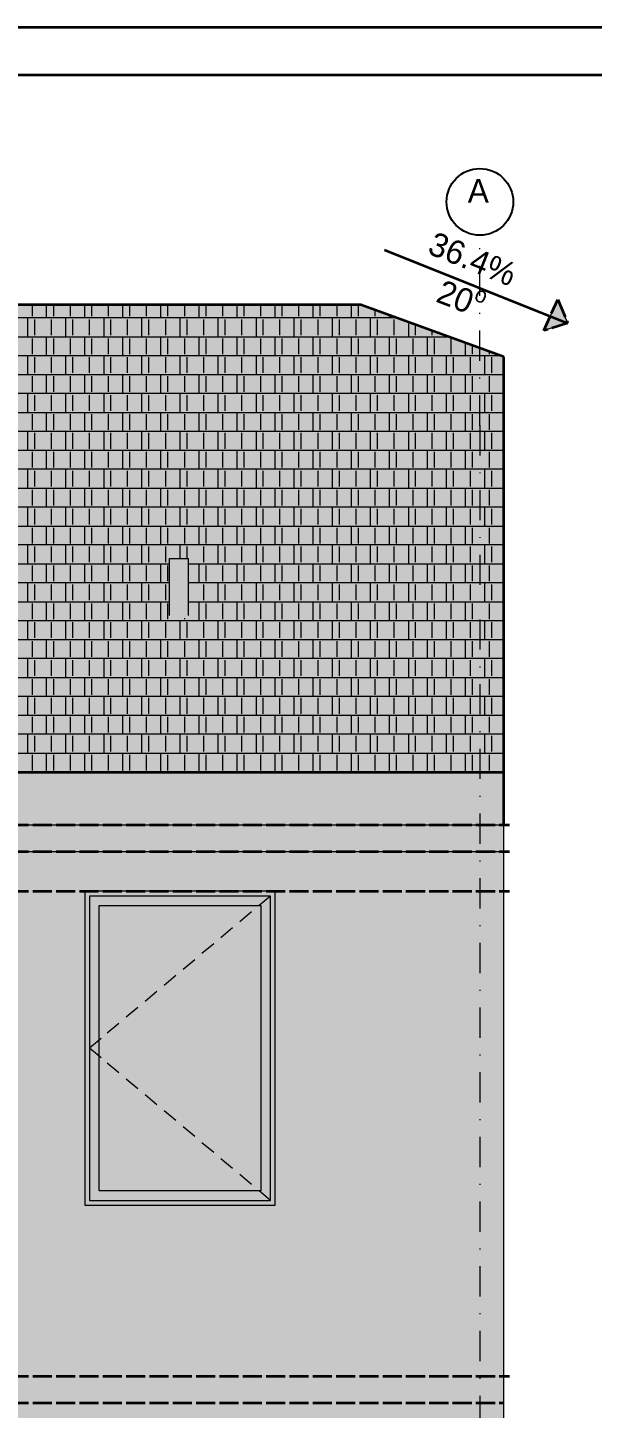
# Model space of a CAD drawing. Header units: millimetres. Extents: x -440 to 2671, y 0 to 297.
# Drawn here: x 2504.1 to 2563.4, y 151.8 to 297 of the extents above; entities that cross this region are included whole.
import ezdxf

# ---------------------------------------------------------------- set-up
doc = ezdxf.new("R2010")
doc.units = ezdxf.units.MM
doc.header["$MEASUREMENT"] = 0
doc.linetypes.add('- Осеви линии', pattern=[6.702778, 3.175, -1.763889, 0, -1.763889])
doc.linetypes.add('- Скирити линии', pattern=[2.45, 2, -0.45])
for name, color, linetype, lineweight, true_color in [('1', 7, 'Continuous', 13, 0x2b2b2b), ('162', 7, 'Continuous', 15, 0xaaaaaa), ('3', 7, 'Continuous', 18, 0x7c7c7c), ('4', 7, 'Continuous', 20, 0x3e3e3e), ('46', 7, 'Continuous', 35, 0x4e4e4e), ('65', 7, 'Continuous', 20, 0x4e4e4e), ('85', 7, 'Continuous', 20, 0x404040), ('88', 7, 'Continuous', 20, 0x5e5e5e), ('89', 7, 'Continuous', 20, 0x111111)]:
    doc.layers.add(name, color=color, linetype=linetype, lineweight=lineweight, true_color=true_color)
for name, color, linetype, lineweight in [('164', 255, 'Continuous', 15), ('41', 7, 'Continuous', 35), ('7', 7, 'Continuous', 25)]:
    doc.layers.add(name, color=color, linetype=linetype, lineweight=lineweight)
doc.layers.add('RGB colored ARCHICAD elements', color=7, linetype='Continuous')
doc.styles.add('GENERATED_STYLE_4', font='GOTHIC.TTF')
doc.styles.add('GENERATED_STYLE_6', font='GOTHIC.TTF')

# ---------------------------------------------------------------- blocks, each defined once
blk = doc.blocks.new('*X31')
at = {"layer": '1', "color": 250, "linetype": 'Continuous', "lineweight": 13, "true_color": 0x2a2a2a}
for p, q in [((253.5, 266.65), (253.5, 267.84)), ((255, 266.48), (255, 267.84)), ((255.74, 266.65), (255.74, 267.84)), ((257.5, 266.65), (257.5, 267.84)), ((259, 266.48), (259, 267.84)), ((259.74, 266.65), (259.74, 267.84)), ((261.5, 266.65), (261.5, 267.84)), ((263, 266.48), (263, 267.84)), ((263.74, 266.65), (263.74, 267.84)), ((265.5, 266.65), (265.5, 267.84)), ((267, 266.48), (267, 267.84)), ((267.74, 266.65), (267.74, 267.84)), ((269.5, 266.65), (269.5, 267.84)), ((271, 266.48), (271, 267.84)), ((271.74, 266.65), (271.74, 267.84)), ((273.5, 266.65), (273.5, 267.84)), ((275, 266.48), (275, 267.84)), ((275.74, 266.65), (275.74, 267.84)), ((277.5, 266.65), (277.5, 267.84)), ((279, 266.48), (279, 267.84)), ((279.74, 266.65), (279.74, 267.84)), ((281.5, 266.65), (281.5, 267.84)), ((283, 266.48), (283, 267.84)), ((283.74, 266.65), (283.74, 267.84)), ((285.5, 266.65), (285.5, 267.84)), ((287, 266.48), (287, 267.84)), ((287.74, 266.65), (287.74, 267.84)), ((289.5, 266.65), (289.5, 267.3)), ((253, 266.48), (245, 266.48)), ((261, 266.48), (253, 266.48)), ((253, 266.48), (253, 264.49)), ((253.74, 264.66), (253.74, 266.31)), ((255.5, 264.66), (255.5, 266.31)), ((257, 264.49), (257, 266.48)), ((257.74, 264.66), (257.74, 266.31)), ((259.5, 264.66), (259.5, 266.31)), ((269, 266.48), (261, 266.48)), ((261, 266.48), (261, 264.49)), ((261.74, 264.66), (261.74, 266.31)), ((263.5, 264.66), (263.5, 266.31)), ((265, 264.49), (265, 266.48)), ((265.74, 264.66), (265.74, 266.31)), ((267.5, 264.66), (267.5, 266.31)), ((277, 266.48), (269, 266.48)), ((269, 266.48), (269, 264.49)), ((269.74, 264.66), (269.74, 266.31)), ((271.5, 264.66), (271.5, 266.31)), ((273, 264.49), (273, 266.48)), ((273.74, 264.66), (273.74, 266.31)), ((275.5, 264.66), (275.5, 266.31)), ((285, 266.48), (277, 266.48)), ((277, 266.48), (277, 264.49)), ((277.74, 264.66), (277.74, 266.31)), ((279.5, 264.66), (279.5, 266.31)), ((281, 264.49), (281, 266.48)), ((281.74, 264.66), (281.74, 266.31)), ((283.5, 264.66), (283.5, 266.31)), ((291.75, 266.48), (285, 266.48)), ((285, 266.48), (285, 264.49)), ((285.74, 264.66), (285.74, 266.31)), ((287.5, 264.66), (287.5, 266.31)), ((289, 264.49), (289, 266.48)), ((289.74, 264.66), (289.74, 266.31)), ((291, 266.48), (291, 266.75)), ((291.5, 264.66), (291.5, 266.31)), ((293, 266.02), (293, 264.49)), ((293.74, 264.66), (293.74, 265.75)), ((245, 264.49), (253, 264.49)), ((253, 264.49), (261, 264.49)), ((253.5, 262.67), (253.5, 264.32)), ((255, 262.5), (255, 264.49)), ((255.74, 262.67), (255.74, 264.32)), ((257.5, 262.67), (257.5, 264.32)), ((259, 262.5), (259, 264.49)), ((259.74, 262.67), (259.74, 264.32)), ((261, 264.49), (269, 264.49)), ((261.5, 262.67), (261.5, 264.32)), ((263, 262.5), (263, 264.49)), ((263.74, 262.67), (263.74, 264.32)), ((265.5, 262.67), (265.5, 264.32)), ((267, 262.5), (267, 264.49)), ((267.74, 262.67), (267.74, 264.32)), ((269, 264.49), (277, 264.49)), ((269.5, 262.67), (269.5, 264.32)), ((271, 262.5), (271, 264.49)), ((271.74, 262.67), (271.74, 264.32)), ((273.5, 262.67), (273.5, 264.32)), ((275, 262.5), (275, 264.49)), ((275.74, 262.67), (275.74, 264.32)), ((277, 264.49), (285, 264.49)), ((277.5, 262.67), (277.5, 264.32)), ((279, 262.5), (279, 264.49)), ((279.74, 262.67), (279.74, 264.32)), ((281.5, 262.67), (281.5, 264.32)), ((283, 262.5), (283, 264.49)), ((283.74, 262.67), (283.74, 264.32)), ((285, 264.49), (293, 264.49)), ((285.5, 262.67), (285.5, 264.32)), ((287, 262.5), (287, 264.49)), ((287.74, 262.67), (287.74, 264.32)), ((289.5, 262.67), (289.5, 264.32)), ((291, 262.5), (291, 264.49)), ((291.74, 262.67), (291.74, 264.32)), ((293, 264.49), (297.22, 264.49)), ((293.5, 262.67), (293.5, 264.32)), ((295, 262.5), (295, 264.49)), ((295.5, 264.66), (295.5, 265.11)), ((295.74, 262.67), (295.74, 264.32)), ((297, 264.49), (297, 264.57)), ((297.5, 262.67), (297.5, 264.32)), ((299, 262.5), (299, 263.84)), ((299.74, 262.67), (299.74, 263.57)), ((301.5, 262.67), (301.5, 262.93)), ((253, 262.5), (245, 262.5)), ((261, 262.5), (253, 262.5)), ((253, 262.5), (253, 260.51)), ((253.74, 260.68), (253.74, 262.33)), ((255.5, 260.68), (255.5, 262.33)), ((257, 260.51), (257, 262.5)), ((257.74, 260.68), (257.74, 262.33)), ((259.5, 260.68), (259.5, 262.33)), ((269, 262.5), (261, 262.5)), ((261, 262.5), (261, 260.51)), ((261.74, 260.68), (261.74, 262.33)), ((263.5, 260.68), (263.5, 262.33)), ((265, 260.51), (265, 262.5)), ((265.74, 260.68), (265.74, 262.33)), ((267.5, 260.68), (267.5, 262.33)), ((277, 262.5), (269, 262.5)), ((269, 262.5), (269, 260.51)), ((269.74, 260.68), (269.74, 262.33)), ((271.5, 260.68), (271.5, 262.33)), ((273, 260.51), (273, 262.5)), ((273.74, 260.68), (273.74, 262.33)), ((275.5, 260.68), (275.5, 262.33)), ((285, 262.5), (277, 262.5)), ((277, 262.5), (277, 260.51)), ((277.74, 260.68), (277.74, 262.33)), ((279.5, 260.68), (279.5, 262.33)), ((281, 260.51), (281, 262.5)), ((281.74, 260.68), (281.74, 262.33)), ((283.5, 260.68), (283.5, 262.33)), ((293, 262.5), (285, 262.5)), ((285, 262.5), (285, 260.51)), ((285.74, 260.68), (285.74, 262.33)), ((287.5, 260.68), (287.5, 262.33)), ((289, 260.51), (289, 262.5)), ((289.74, 260.68), (289.74, 262.33)), ((291.5, 260.68), (291.5, 262.33)), ((301, 262.5), (293, 262.5)), ((293, 262.5), (293, 260.51)), ((293.74, 260.68), (293.74, 262.33)), ((295.5, 260.68), (295.5, 262.33)), ((297, 260.51), (297, 262.5)), ((297.74, 260.68), (297.74, 262.33)), ((299.5, 260.68), (299.5, 262.33)), ((302.69, 262.5), (301, 262.5)), ((301, 262.5), (301, 260.51)), ((301.74, 260.68), (301.74, 262.33)), ((245, 260.51), (253, 260.51)), ((253, 260.51), (261, 260.51)), ((253.5, 258.69), (253.5, 260.34)), ((255, 258.52), (255, 260.51)), ((255.74, 258.69), (255.74, 260.34)), ((257.5, 258.69), (257.5, 260.34)), ((259, 258.52), (259, 260.51)), ((259.74, 258.69), (259.74, 260.34)), ((261, 260.51), (269, 260.51)), ((261.5, 258.69), (261.5, 260.34)), ((263, 258.52), (263, 260.51)), ((263.74, 258.69), (263.74, 260.34)), ((265.5, 258.69), (265.5, 260.34)), ((267, 258.52), (267, 260.51)), ((267.74, 258.69), (267.74, 260.34)), ((269, 260.51), (277, 260.51)), ((269.5, 258.69), (269.5, 260.34)), ((271, 258.52), (271, 260.51)), ((271.74, 258.69), (271.74, 260.34)), ((273.5, 258.69), (273.5, 260.34)), ((275, 258.52), (275, 260.51)), ((275.74, 258.69), (275.74, 260.34)), ((277, 260.51), (285, 260.51)), ((277.5, 258.69), (277.5, 260.34)), ((279, 258.52), (279, 260.51)), ((279.74, 258.69), (279.74, 260.34)), ((281.5, 258.69), (281.5, 260.34)), ((283, 258.52), (283, 260.51)), ((283.74, 258.69), (283.74, 260.34)), ((285, 260.51), (293, 260.51)), ((285.5, 258.69), (285.5, 260.34)), ((287, 258.52), (287, 260.51)), ((287.74, 258.69), (287.74, 260.34)), ((289.5, 258.69), (289.5, 260.34)), ((291, 258.52), (291, 260.51)), ((291.74, 258.69), (291.74, 260.34)), ((293, 260.51), (301, 260.51)), ((293.5, 258.69), (293.5, 260.34)), ((295, 258.52), (295, 260.51)), ((295.74, 258.69), (295.74, 260.34)), ((297.5, 258.69), (297.5, 260.34)), ((299, 258.52), (299, 260.51)), ((299.74, 258.69), (299.74, 260.34)), ((301, 260.51), (303, 260.51)), ((301.5, 258.69), (301.5, 260.34)), ((253, 258.52), (245, 258.52)), ((261, 258.52), (253, 258.52)), ((253, 258.52), (253, 256.53)), ((257, 256.53), (257, 258.52)), ((269, 258.52), (261, 258.52)), ((261, 258.52), (261, 256.53)), ((265, 256.53), (265, 258.52)), ((277, 258.52), (269, 258.52)), ((269, 258.52), (269, 256.53)), ((273, 256.53), (273, 258.52)), ((285, 258.52), (277, 258.52)), ((277, 258.52), (277, 256.53)), ((281, 256.53), (281, 258.52)), ((293, 258.52), (285, 258.52)), ((285, 258.52), (285, 256.53)), ((289, 256.53), (289, 258.52)), ((301, 258.52), (293, 258.52)), ((293, 258.52), (293, 256.53)), ((297, 256.53), (297, 258.52)), ((303, 258.52), (301, 258.52)), ((301, 258.52), (301, 256.53)), ((253.74, 256.7), (253.74, 258.35)), ((255.5, 256.7), (255.5, 258.35)), ((257.74, 256.7), (257.74, 258.35)), ((259.5, 256.7), (259.5, 258.35)), ((261.74, 256.7), (261.74, 258.35)), ((263.5, 256.7), (263.5, 258.35)), ((265.74, 256.7), (265.74, 258.35)), ((267.5, 256.7), (267.5, 258.35)), ((269.74, 256.7), (269.74, 258.35)), ((271.5, 256.7), (271.5, 258.35)), ((273.74, 256.7), (273.74, 258.35)), ((275.5, 256.7), (275.5, 258.35)), ((277.74, 256.7), (277.74, 258.35)), ((279.5, 256.7), (279.5, 258.35)), ((281.74, 256.7), (281.74, 258.35)), ((283.5, 256.7), (283.5, 258.35)), ((285.74, 256.7), (285.74, 258.35)), ((287.5, 256.7), (287.5, 258.35)), ((289.74, 256.7), (289.74, 258.35)), ((291.5, 256.7), (291.5, 258.35)), ((293.74, 256.7), (293.74, 258.35)), ((295.5, 256.7), (295.5, 258.35)), ((297.74, 256.7), (297.74, 258.35)), ((299.5, 256.7), (299.5, 258.35)), ((301.74, 256.7), (301.74, 258.35)), ((245, 256.53), (253, 256.53)), ((253, 256.53), (261, 256.53)), ((253.5, 254.71), (253.5, 256.36)), ((255, 254.54), (255, 256.53)), ((255.74, 254.71), (255.74, 256.36)), ((257.5, 254.71), (257.5, 256.36)), ((259, 254.54), (259, 256.53)), ((259.74, 254.71), (259.74, 256.36)), ((261, 256.53), (269, 256.53)), ((261.5, 254.71), (261.5, 256.36)), ((263, 254.54), (263, 256.53)), ((263.74, 254.71), (263.74, 256.36)), ((265.5, 254.71), (265.5, 256.36)), ((267, 254.54), (267, 256.53)), ((267.74, 254.71), (267.74, 256.36)), ((269, 256.53), (277, 256.53)), ((269.5, 254.71), (269.5, 256.36)), ((271, 254.54), (271, 256.53)), ((271.74, 254.71), (271.74, 256.36)), ((273.5, 254.71), (273.5, 256.36)), ((275, 254.54), (275, 256.53)), ((275.74, 254.71), (275.74, 256.36)), ((277, 256.53), (285, 256.53)), ((277.5, 254.71), (277.5, 256.36)), ((279, 254.54), (279, 256.53)), ((279.74, 254.71), (279.74, 256.36)), ((281.5, 254.71), (281.5, 256.36)), ((283, 254.54), (283, 256.53)), ((283.74, 254.71), (283.74, 256.36)), ((285, 256.53), (293, 256.53)), ((285.5, 254.71), (285.5, 256.36)), ((287, 254.54), (287, 256.53)), ((287.74, 254.71), (287.74, 256.36)), ((289.5, 254.71), (289.5, 256.36)), ((291, 254.54), (291, 256.53)), ((291.74, 254.71), (291.74, 256.36)), ((293, 256.53), (301, 256.53)), ((293.5, 254.71), (293.5, 256.36)), ((295, 254.54), (295, 256.53)), ((295.74, 254.71), (295.74, 256.36)), ((297.5, 254.71), (297.5, 256.36)), ((299, 254.54), (299, 256.53)), ((299.74, 254.71), (299.74, 256.36)), ((301, 256.53), (303, 256.53)), ((301.5, 254.71), (301.5, 256.36)), ((253, 254.54), (245, 254.54)), ((261, 254.54), (253, 254.54)), ((253, 254.54), (253, 252.55)), ((253.74, 252.72), (253.74, 254.37)), ((255.5, 252.72), (255.5, 254.37)), ((257, 252.55), (257, 254.54)), ((257.74, 252.72), (257.74, 254.37)), ((259.5, 252.72), (259.5, 254.37)), ((269, 254.54), (261, 254.54)), ((261, 254.54), (261, 252.55)), ((261.74, 252.72), (261.74, 254.37)), ((263.5, 252.72), (263.5, 254.37)), ((265, 252.55), (265, 254.54)), ((265.74, 252.72), (265.74, 254.37)), ((267.5, 252.72), (267.5, 254.37)), ((277, 254.54), (269, 254.54)), ((269, 254.54), (269, 252.55)), ((269.74, 252.72), (269.74, 254.37)), ((271.5, 252.72), (271.5, 254.37)), ((273, 252.55), (273, 254.54)), ((273.74, 252.72), (273.74, 254.37)), ((275.5, 252.72), (275.5, 254.37)), ((285, 254.54), (277, 254.54)), ((277, 254.54), (277, 252.55)), ((277.74, 252.72), (277.74, 254.37)), ((279.5, 252.72), (279.5, 254.37)), ((281, 252.55), (281, 254.54)), ((281.74, 252.72), (281.74, 254.37)), ((283.5, 252.72), (283.5, 254.37)), ((293, 254.54), (285, 254.54)), ((285, 254.54), (285, 252.55)), ((285.74, 252.72), (285.74, 254.37)), ((287.5, 252.72), (287.5, 254.37)), ((289, 252.55), (289, 254.54)), ((289.74, 252.72), (289.74, 254.37)), ((291.5, 252.72), (291.5, 254.37)), ((301, 254.54), (293, 254.54)), ((293, 254.54), (293, 252.55)), ((293.74, 252.72), (293.74, 254.37)), ((295.5, 252.72), (295.5, 254.37)), ((297, 252.55), (297, 254.54)), ((297.74, 252.72), (297.74, 254.37)), ((299.5, 252.72), (299.5, 254.37)), ((303, 254.54), (301, 254.54)), ((301, 254.54), (301, 252.55)), ((301.74, 252.72), (301.74, 254.37)), ((245, 252.55), (253, 252.55)), ((253, 252.55), (261, 252.55)), ((253.5, 250.73), (253.5, 252.37)), ((255, 250.56), (255, 252.55)), ((255.74, 250.73), (255.74, 252.37)), ((257.5, 250.73), (257.5, 252.37)), ((259, 250.56), (259, 252.55)), ((259.74, 250.73), (259.74, 252.37)), ((261, 252.55), (269, 252.55)), ((261.5, 250.73), (261.5, 252.37)), ((263, 250.56), (263, 252.55)), ((263.74, 250.73), (263.74, 252.37)), ((265.5, 250.73), (265.5, 252.37)), ((267, 250.56), (267, 252.55)), ((267.74, 250.73), (267.74, 252.37)), ((269, 252.55), (277, 252.55)), ((269.5, 250.73), (269.5, 252.37)), ((271, 250.56), (271, 252.55)), ((271.74, 250.73), (271.74, 252.37)), ((273.5, 250.73), (273.5, 252.37)), ((275, 250.56), (275, 252.55)), ((275.74, 250.73), (275.74, 252.37)), ((277, 252.55), (285, 252.55)), ((277.5, 250.73), (277.5, 252.37)), ((279, 250.56), (279, 252.55)), ((279.74, 250.73), (279.74, 252.37)), ((281.5, 250.73), (281.5, 252.37)), ((283, 250.56), (283, 252.55)), ((283.74, 250.73), (283.74, 252.37)), ((285, 252.55), (293, 252.55)), ((285.5, 250.73), (285.5, 252.37)), ((287, 250.56), (287, 252.55)), ((287.74, 250.73), (287.74, 252.37)), ((289.5, 250.73), (289.5, 252.37)), ((291, 250.56), (291, 252.55)), ((291.74, 250.73), (291.74, 252.37)), ((293, 252.55), (301, 252.55)), ((293.5, 250.73), (293.5, 252.37)), ((295, 250.56), (295, 252.55)), ((295.74, 250.73), (295.74, 252.37)), ((297.5, 250.73), (297.5, 252.37)), ((299, 250.56), (299, 252.55)), ((299.74, 250.73), (299.74, 252.37)), ((301, 252.55), (303, 252.55)), ((301.5, 250.73), (301.5, 252.37)), ((253, 250.56), (245, 250.56)), ((261, 250.56), (253, 250.56)), ((253, 250.56), (253, 248.56)), ((253.74, 248.74), (253.74, 250.38)), ((255.5, 248.74), (255.5, 250.38)), ((257, 248.56), (257, 250.56)), ((257.74, 248.74), (257.74, 250.38)), ((259.5, 248.74), (259.5, 250.38)), ((269, 250.56), (261, 250.56)), ((261, 250.56), (261, 248.56)), ((261.74, 248.74), (261.74, 250.38)), ((263.5, 248.74), (263.5, 250.38)), ((265, 248.56), (265, 250.56)), ((265.74, 248.74), (265.74, 250.38)), ((267.5, 248.74), (267.5, 250.38)), ((277, 250.56), (269, 250.56)), ((269, 250.56), (269, 248.56)), ((269.74, 248.74), (269.74, 250.38)), ((271.5, 248.74), (271.5, 250.38)), ((273, 248.56), (273, 250.56)), ((273.74, 248.74), (273.74, 250.38)), ((275.5, 248.74), (275.5, 250.38)), ((285, 250.56), (277, 250.56)), ((277, 250.56), (277, 248.56)), ((277.74, 248.74), (277.74, 250.38)), ((279.5, 248.74), (279.5, 250.38)), ((281, 248.56), (281, 250.56)), ((281.74, 248.74), (281.74, 250.38)), ((283.5, 248.74), (283.5, 250.38)), ((293, 250.56), (285, 250.56)), ((285, 250.56), (285, 248.56)), ((285.74, 248.74), (285.74, 250.38)), ((287.5, 248.74), (287.5, 250.38)), ((289, 248.56), (289, 250.56)), ((289.74, 248.74), (289.74, 250.38)), ((291.5, 248.74), (291.5, 250.38)), ((301, 250.56), (293, 250.56)), ((293, 250.56), (293, 248.56)), ((293.74, 248.74), (293.74, 250.38)), ((295.5, 248.74), (295.5, 250.38)), ((297, 248.56), (297, 250.56)), ((297.74, 248.74), (297.74, 250.38)), ((299.5, 248.74), (299.5, 250.38)), ((303, 250.56), (301, 250.56)), ((301, 250.56), (301, 248.56)), ((301.74, 248.74), (301.74, 250.38)), ((245, 248.56), (253, 248.56)), ((253, 248.56), (261, 248.56)), ((253.5, 246.74), (253.5, 248.39)), ((255, 246.57), (255, 248.56)), ((255.74, 246.74), (255.74, 248.39)), ((257.5, 246.74), (257.5, 248.39)), ((259, 246.57), (259, 248.56)), ((259.74, 246.74), (259.74, 248.39)), ((261, 248.56), (269, 248.56)), ((261.5, 246.74), (261.5, 248.39)), ((263, 246.57), (263, 248.56)), ((263.74, 246.74), (263.74, 248.39)), ((265.5, 246.74), (265.5, 248.39)), ((267, 246.57), (267, 248.56)), ((267.74, 246.74), (267.74, 248.39)), ((269, 248.56), (277, 248.56)), ((269.5, 246.74), (269.5, 248.39)), ((271, 246.57), (271, 248.56)), ((271.74, 246.74), (271.74, 248.39)), ((273.5, 246.74), (273.5, 248.39)), ((275, 246.57), (275, 248.56)), ((275.74, 246.74), (275.74, 248.39)), ((277, 248.56), (285, 248.56)), ((277.5, 246.74), (277.5, 248.39)), ((279, 246.57), (279, 248.56)), ((279.74, 246.74), (279.74, 248.39)), ((281.5, 246.74), (281.5, 248.39)), ((283, 246.57), (283, 248.56)), ((283.74, 246.74), (283.74, 248.39)), ((285, 248.56), (293, 248.56)), ((285.5, 246.74), (285.5, 248.39)), ((287, 246.57), (287, 248.56)), ((287.74, 246.74), (287.74, 248.39)), ((289.5, 246.74), (289.5, 248.39)), ((291, 246.57), (291, 248.56)), ((291.74, 246.74), (291.74, 248.39)), ((293, 248.56), (301, 248.56)), ((293.5, 246.74), (293.5, 248.39)), ((295, 246.57), (295, 248.56)), ((295.74, 246.74), (295.74, 248.39)), ((297.5, 246.74), (297.5, 248.39)), ((299, 246.57), (299, 248.56)), ((299.74, 246.74), (299.74, 248.39)), ((301, 248.56), (303, 248.56)), ((301.5, 246.74), (301.5, 248.39)), ((253, 246.57), (245, 246.57)), ((261, 246.57), (253, 246.57)), ((253, 246.57), (253, 244.58)), ((253.74, 244.75), (253.74, 246.4)), ((255.5, 244.75), (255.5, 246.4)), ((257, 244.58), (257, 246.57)), ((257.74, 244.75), (257.74, 246.4)), ((259.5, 244.75), (259.5, 246.4)), ((269, 246.57), (261, 246.57)), ((261, 246.57), (261, 244.58)), ((261.74, 244.75), (261.74, 246.4)), ((263.5, 244.75), (263.5, 246.4)), ((265, 244.58), (265, 246.57)), ((265.74, 244.75), (265.74, 246.4)), ((267.5, 244.75), (267.5, 246.4)), ((277, 246.57), (269, 246.57)), ((269, 246.57), (269, 244.58)), ((269.74, 244.75), (269.74, 246.4)), ((271.5, 244.75), (271.5, 246.4)), ((273, 244.58), (273, 246.57)), ((273.74, 244.75), (273.74, 246.4)), ((275.5, 244.75), (275.5, 246.4)), ((285, 246.57), (277, 246.57)), ((277, 246.57), (277, 244.58)), ((277.74, 244.75), (277.74, 246.4)), ((279.5, 244.75), (279.5, 246.4)), ((281, 244.58), (281, 246.57)), ((281.74, 244.75), (281.74, 246.4)), ((283.5, 244.75), (283.5, 246.4)), ((293, 246.57), (285, 246.57)), ((285, 246.57), (285, 244.58)), ((285.74, 244.75), (285.74, 246.4)), ((287.5, 244.75), (287.5, 246.4)), ((289, 244.58), (289, 246.57)), ((289.74, 244.75), (289.74, 246.4)), ((291.5, 244.75), (291.5, 246.4)), ((301, 246.57), (293, 246.57)), ((293, 246.57), (293, 244.58)), ((293.74, 244.75), (293.74, 246.4)), ((295.5, 244.75), (295.5, 246.4)), ((297, 244.58), (297, 246.57)), ((297.74, 244.75), (297.74, 246.4)), ((299.5, 244.75), (299.5, 246.4)), ((303, 246.57), (301, 246.57)), ((301, 246.57), (301, 244.58)), ((301.74, 244.75), (301.74, 246.4)), ((245, 244.58), (253, 244.58)), ((253, 244.58), (261, 244.58)), ((253.5, 242.76), (253.5, 244.41)), ((255, 242.59), (255, 244.58)), ((255.74, 242.76), (255.74, 244.41)), ((257.5, 242.76), (257.5, 244.41)), ((259, 242.59), (259, 244.58)), ((259.74, 242.76), (259.74, 244.41)), ((261, 244.58), (269, 244.58)), ((261.5, 242.76), (261.5, 244.41)), ((263, 242.59), (263, 244.58)), ((263.74, 242.76), (263.74, 244.41)), ((265.5, 242.76), (265.5, 244.41)), ((267, 242.59), (267, 244.58)), ((267.74, 242.76), (267.74, 244.41)), ((269, 244.58), (277, 244.58)), ((269.5, 242.76), (269.5, 244.41)), ((271, 242.59), (271, 244.58)), ((271.74, 242.76), (271.74, 244.41)), ((273.5, 242.76), (273.5, 244.41)), ((275, 242.59), (275, 244.58)), ((275.74, 242.76), (275.74, 244.41)), ((277, 244.58), (285, 244.58)), ((277.5, 242.76), (277.5, 244.41)), ((279, 242.59), (279, 244.58)), ((279.74, 242.76), (279.74, 244.41)), ((281.5, 242.76), (281.5, 244.41)), ((283, 242.59), (283, 244.58)), ((283.74, 242.76), (283.74, 244.41)), ((285, 244.58), (293, 244.58)), ((285.5, 242.76), (285.5, 244.41)), ((287, 242.59), (287, 244.58)), ((287.74, 242.76), (287.74, 244.41)), ((289.5, 242.76), (289.5, 244.41)), ((291, 242.59), (291, 244.58)), ((291.74, 242.76), (291.74, 244.41)), ((293, 244.58), (301, 244.58)), ((293.5, 242.76), (293.5, 244.41)), ((295, 242.59), (295, 244.58)), ((295.74, 242.76), (295.74, 244.41)), ((297.5, 242.76), (297.5, 244.41)), ((299, 242.59), (299, 244.58)), ((299.74, 242.76), (299.74, 244.41)), ((301, 244.58), (303, 244.58)), ((301.5, 242.76), (301.5, 244.41)), ((253, 242.59), (245, 242.59)), ((261, 242.59), (253, 242.59)), ((253, 242.59), (253, 240.6)), ((257, 240.6), (257, 242.59)), ((269, 242.59), (261, 242.59)), ((261, 242.59), (261, 240.6)), ((265, 240.6), (265, 242.59)), ((277, 242.59), (269, 242.59)), ((269, 242.59), (269, 241.17)), ((273, 240.6), (273, 242.59)), ((285, 242.59), (277, 242.59)), ((277, 242.59), (277, 240.6)), ((281, 240.6), (281, 242.59)), ((293, 242.59), (285, 242.59)), ((285, 242.59), (285, 240.6)), ((289, 240.6), (289, 242.59)), ((301, 242.59), (293, 242.59)), ((293, 242.59), (293, 240.6)), ((297, 240.6), (297, 242.59)), ((303, 242.59), (301, 242.59)), ((301, 242.59), (301, 240.6)), ((253.74, 240.77), (253.74, 242.42)), ((255.5, 240.77), (255.5, 242.42)), ((257.74, 240.77), (257.74, 242.42)), ((259.5, 240.77), (259.5, 242.42)), ((261.74, 240.77), (261.74, 242.42)), ((263.5, 240.77), (263.5, 242.42)), ((265.74, 240.77), (265.74, 242.42)), ((267.5, 240.77), (267.5, 242.42)), ((269.74, 241.17), (269.74, 242.42)), ((271.5, 240.77), (271.5, 242.42)), ((273.74, 240.77), (273.74, 242.42)), ((275.5, 240.77), (275.5, 242.42)), ((277.74, 240.77), (277.74, 242.42)), ((279.5, 240.77), (279.5, 242.42)), ((281.74, 240.77), (281.74, 242.42)), ((283.5, 240.77), (283.5, 242.42)), ((285.74, 240.77), (285.74, 242.42)), ((287.5, 240.77), (287.5, 242.42)), ((289.74, 240.77), (289.74, 242.42)), ((291.5, 240.77), (291.5, 242.42)), ((293.74, 240.77), (293.74, 242.42)), ((295.5, 240.77), (295.5, 242.42)), ((297.74, 240.77), (297.74, 242.42)), ((299.5, 240.77), (299.5, 242.42)), ((301.74, 240.77), (301.74, 242.42)), ((245, 240.6), (253, 240.6)), ((253, 240.6), (261, 240.6)), ((253.5, 238.78), (253.5, 240.43)), ((255, 238.61), (255, 240.6)), ((255.74, 238.78), (255.74, 240.43)), ((257.5, 238.78), (257.5, 240.43)), ((259, 238.61), (259, 240.6)), ((259.74, 238.78), (259.74, 240.43)), ((261, 240.6), (267.9, 240.6)), ((261.5, 238.78), (261.5, 240.43)), ((263, 238.61), (263, 240.6)), ((263.74, 238.78), (263.74, 240.43)), ((265.5, 238.78), (265.5, 240.43)), ((267, 238.61), (267, 240.6)), ((267.74, 238.78), (267.74, 240.43)), ((269.9, 240.6), (277, 240.6)), ((271, 238.61), (271, 240.6)), ((271.74, 238.78), (271.74, 240.43)), ((273.5, 238.78), (273.5, 240.43)), ((275, 238.61), (275, 240.6)), ((275.74, 238.78), (275.74, 240.43)), ((277, 240.6), (285, 240.6)), ((277.5, 238.78), (277.5, 240.43)), ((279, 238.61), (279, 240.6)), ((279.74, 238.78), (279.74, 240.43)), ((281.5, 238.78), (281.5, 240.43)), ((283, 238.61), (283, 240.6)), ((283.74, 238.78), (283.74, 240.43)), ((285, 240.6), (293, 240.6)), ((285.5, 238.78), (285.5, 240.43)), ((287, 238.61), (287, 240.6)), ((287.74, 238.78), (287.74, 240.43)), ((289.5, 238.78), (289.5, 240.43)), ((291, 238.61), (291, 240.6)), ((291.74, 238.78), (291.74, 240.43)), ((293, 240.6), (301, 240.6)), ((293.5, 238.78), (293.5, 240.43)), ((295, 238.61), (295, 240.6)), ((295.74, 238.78), (295.74, 240.43)), ((297.5, 238.78), (297.5, 240.43)), ((299, 238.61), (299, 240.6)), ((299.74, 238.78), (299.74, 240.43)), ((301, 240.6), (303, 240.6)), ((301.5, 238.78), (301.5, 240.43)), ((253, 238.61), (245, 238.61)), ((261, 238.61), (253, 238.61)), ((253, 238.61), (253, 236.62)), ((253.74, 236.79), (253.74, 238.44)), ((255.5, 236.79), (255.5, 238.44)), ((257, 236.62), (257, 238.61)), ((257.74, 236.79), (257.74, 238.44)), ((259.5, 236.79), (259.5, 238.44)), ((267.9, 238.61), (261, 238.61)), ((261, 238.61), (261, 236.62)), ((261.74, 236.79), (261.74, 238.44)), ((263.5, 236.79), (263.5, 238.44)), ((265, 236.62), (265, 238.61)), ((265.74, 236.79), (265.74, 238.44)), ((267.5, 236.79), (267.5, 238.44)), ((277, 238.61), (269.9, 238.61)), ((271.5, 236.79), (271.5, 238.44)), ((273, 236.62), (273, 238.61)), ((273.74, 236.79), (273.74, 238.44)), ((275.5, 236.79), (275.5, 238.44)), ((285, 238.61), (277, 238.61)), ((277, 238.61), (277, 236.62)), ((277.74, 236.79), (277.74, 238.44)), ((279.5, 236.79), (279.5, 238.44)), ((281, 236.62), (281, 238.61)), ((281.74, 236.79), (281.74, 238.44)), ((283.5, 236.79), (283.5, 238.44)), ((293, 238.61), (285, 238.61)), ((285, 238.61), (285, 236.62)), ((285.74, 236.79), (285.74, 238.44)), ((287.5, 236.79), (287.5, 238.44)), ((289, 236.62), (289, 238.61)), ((289.74, 236.79), (289.74, 238.44)), ((291.5, 236.79), (291.5, 238.44)), ((301, 238.61), (293, 238.61)), ((293, 238.61), (293, 236.62)), ((293.74, 236.79), (293.74, 238.44)), ((295.5, 236.79), (295.5, 238.44)), ((297, 236.62), (297, 238.61)), ((297.74, 236.79), (297.74, 238.44)), ((299.5, 236.79), (299.5, 238.44)), ((303, 238.61), (301, 238.61)), ((301, 238.61), (301, 236.62)), ((301.74, 236.79), (301.74, 238.44)), ((245, 236.62), (253, 236.62)), ((253, 236.62), (261, 236.62)), ((253.5, 234.8), (253.5, 236.45)), ((255, 234.63), (255, 236.62)), ((255.74, 234.8), (255.74, 236.45)), ((257.5, 234.8), (257.5, 236.45)), ((259, 234.63), (259, 236.62)), ((259.74, 234.8), (259.74, 236.45)), ((261, 236.62), (267.9, 236.62)), ((261.5, 234.8), (261.5, 236.45)), ((263, 234.63), (263, 236.62)), ((263.74, 234.8), (263.74, 236.45)), ((265.5, 234.8), (265.5, 236.45)), ((267, 234.63), (267, 236.62)), ((267.74, 234.8), (267.74, 236.45)), ((269.9, 236.62), (277, 236.62)), ((271, 234.63), (271, 236.62)), ((271.74, 234.8), (271.74, 236.45)), ((273.5, 234.8), (273.5, 236.45)), ((275, 234.63), (275, 236.62)), ((275.74, 234.8), (275.74, 236.45)), ((277, 236.62), (285, 236.62)), ((277.5, 234.8), (277.5, 236.45)), ((279, 234.63), (279, 236.62)), ((279.74, 234.8), (279.74, 236.45)), ((281.5, 234.8), (281.5, 236.45)), ((283, 234.63), (283, 236.62)), ((283.74, 234.8), (283.74, 236.45)), ((285, 236.62), (293, 236.62)), ((285.5, 234.8), (285.5, 236.45)), ((287, 234.63), (287, 236.62)), ((287.74, 234.8), (287.74, 236.45)), ((289.5, 234.8), (289.5, 236.45)), ((291, 234.63), (291, 236.62)), ((291.74, 234.8), (291.74, 236.45)), ((293, 236.62), (301, 236.62)), ((293.5, 234.8), (293.5, 236.45)), ((295, 234.63), (295, 236.62)), ((295.74, 234.8), (295.74, 236.45)), ((297.5, 234.8), (297.5, 236.45)), ((299, 234.63), (299, 236.62)), ((299.74, 234.8), (299.74, 236.45)), ((301, 236.62), (303, 236.62)), ((301.5, 234.8), (301.5, 236.45)), ((253, 234.63), (245, 234.63)), ((261, 234.63), (253, 234.63)), ((253, 234.63), (253, 232.64)), ((253.74, 232.81), (253.74, 234.46)), ((255.5, 232.81), (255.5, 234.46)), ((257, 232.64), (257, 234.63)), ((257.74, 232.81), (257.74, 234.46)), ((259.5, 232.81), (259.5, 234.46)), ((269, 234.63), (261, 234.63)), ((261, 234.63), (261, 232.64)), ((261.74, 232.81), (261.74, 234.46)), ((263.5, 232.81), (263.5, 234.46)), ((265, 232.64), (265, 234.63)), ((265.74, 232.81), (265.74, 234.46)), ((267.5, 232.81), (267.5, 234.46)), ((277, 234.63), (269, 234.63)), ((269, 234.63), (269, 232.64)), ((269.5, 234.8), (269.5, 234.9)), ((269.74, 232.81), (269.74, 234.46)), ((271.5, 232.81), (271.5, 234.46)), ((273, 232.64), (273, 234.63)), ((273.74, 232.81), (273.74, 234.46)), ((275.5, 232.81), (275.5, 234.46)), ((285, 234.63), (277, 234.63)), ((277, 234.63), (277, 232.64)), ((277.74, 232.81), (277.74, 234.46)), ((279.5, 232.81), (279.5, 234.46)), ((281, 232.64), (281, 234.63)), ((281.74, 232.81), (281.74, 234.46)), ((283.5, 232.81), (283.5, 234.46)), ((293, 234.63), (285, 234.63)), ((285, 234.63), (285, 232.64)), ((285.74, 232.81), (285.74, 234.46)), ((287.5, 232.81), (287.5, 234.46)), ((289, 232.64), (289, 234.63)), ((289.74, 232.81), (289.74, 234.46)), ((291.5, 232.81), (291.5, 234.46)), ((301, 234.63), (293, 234.63)), ((293, 234.63), (293, 232.64)), ((293.74, 232.81), (293.74, 234.46)), ((295.5, 232.81), (295.5, 234.46)), ((297, 232.64), (297, 234.63)), ((297.74, 232.81), (297.74, 234.46)), ((299.5, 232.81), (299.5, 234.46)), ((303, 234.63), (301, 234.63)), ((301, 234.63), (301, 232.64)), ((301.74, 232.81), (301.74, 234.46)), ((245, 232.64), (253, 232.64)), ((253, 232.64), (261, 232.64)), ((253.5, 230.82), (253.5, 232.47)), ((255, 230.65), (255, 232.64)), ((255.74, 230.82), (255.74, 232.47)), ((257.5, 230.82), (257.5, 232.47)), ((259, 230.65), (259, 232.64)), ((259.74, 230.82), (259.74, 232.47)), ((261, 232.64), (269, 232.64)), ((261.5, 230.82), (261.5, 232.47)), ((263, 230.65), (263, 232.64)), ((263.74, 230.82), (263.74, 232.47)), ((265.5, 230.82), (265.5, 232.47)), ((267, 230.65), (267, 232.64)), ((267.74, 230.82), (267.74, 232.47)), ((269, 232.64), (277, 232.64)), ((269.5, 230.82), (269.5, 232.47)), ((271, 230.65), (271, 232.64)), ((271.74, 230.82), (271.74, 232.47)), ((273.5, 230.82), (273.5, 232.47)), ((275, 230.65), (275, 232.64)), ((275.74, 230.82), (275.74, 232.47)), ((277, 232.64), (285, 232.64)), ((277.5, 230.82), (277.5, 232.47)), ((279, 230.65), (279, 232.64)), ((279.74, 230.82), (279.74, 232.47)), ((281.5, 230.82), (281.5, 232.47)), ((283, 230.65), (283, 232.64)), ((283.74, 230.82), (283.74, 232.47)), ((285, 232.64), (293, 232.64)), ((285.5, 230.82), (285.5, 232.47)), ((287, 230.65), (287, 232.64)), ((287.74, 230.82), (287.74, 232.47)), ((289.5, 230.82), (289.5, 232.47)), ((291, 230.65), (291, 232.64)), ((291.74, 230.82), (291.74, 232.47)), ((293, 232.64), (301, 232.64)), ((293.5, 230.82), (293.5, 232.47)), ((295, 230.65), (295, 232.64)), ((295.74, 230.82), (295.74, 232.47)), ((297.5, 230.82), (297.5, 232.47)), ((299, 230.65), (299, 232.64)), ((299.74, 230.82), (299.74, 232.47)), ((301, 232.64), (303, 232.64)), ((301.5, 230.82), (301.5, 232.47)), ((253, 230.65), (245, 230.65)), ((261, 230.65), (253, 230.65)), ((253, 230.65), (253, 228.66)), ((253.74, 228.83), (253.74, 230.48)), ((255.5, 228.83), (255.5, 230.48)), ((257, 228.66), (257, 230.65)), ((257.74, 228.83), (257.74, 230.48)), ((259.5, 228.83), (259.5, 230.48)), ((269, 230.65), (261, 230.65)), ((261, 230.65), (261, 228.66)), ((261.74, 228.83), (261.74, 230.48)), ((263.5, 228.83), (263.5, 230.48)), ((265, 228.66), (265, 230.65)), ((265.74, 228.83), (265.74, 230.48)), ((267.5, 228.83), (267.5, 230.48)), ((277, 230.65), (269, 230.65)), ((269, 230.65), (269, 228.66)), ((269.74, 228.83), (269.74, 230.48)), ((271.5, 228.83), (271.5, 230.48)), ((273, 228.66), (273, 230.65)), ((273.74, 228.83), (273.74, 230.48)), ((275.5, 228.83), (275.5, 230.48)), ((285, 230.65), (277, 230.65)), ((277, 230.65), (277, 228.66)), ((277.74, 228.83), (277.74, 230.48)), ((279.5, 228.83), (279.5, 230.48)), ((281, 228.66), (281, 230.65)), ((281.74, 228.83), (281.74, 230.48)), ((283.5, 228.83), (283.5, 230.48)), ((293, 230.65), (285, 230.65)), ((285, 230.65), (285, 228.66)), ((285.74, 228.83), (285.74, 230.48)), ((287.5, 228.83), (287.5, 230.48)), ((289, 228.66), (289, 230.65)), ((289.74, 228.83), (289.74, 230.48)), ((291.5, 228.83), (291.5, 230.48)), ((301, 230.65), (293, 230.65)), ((293, 230.65), (293, 228.66)), ((293.74, 228.83), (293.74, 230.48)), ((295.5, 228.83), (295.5, 230.48)), ((297, 228.66), (297, 230.65)), ((297.74, 228.83), (297.74, 230.48)), ((299.5, 228.83), (299.5, 230.48)), ((303, 230.65), (301, 230.65)), ((301, 230.65), (301, 228.66)), ((301.74, 228.83), (301.74, 230.48)), ((245, 228.66), (253, 228.66)), ((253, 228.66), (261, 228.66)), ((253.5, 226.84), (253.5, 228.49)), ((255, 226.67), (255, 228.66)), ((255.74, 226.84), (255.74, 228.49)), ((257.5, 226.84), (257.5, 228.49)), ((259, 226.67), (259, 228.66)), ((259.74, 226.84), (259.74, 228.49)), ((261, 228.66), (269, 228.66)), ((261.5, 226.84), (261.5, 228.49)), ((263, 226.67), (263, 228.66)), ((263.74, 226.84), (263.74, 228.49)), ((265.5, 226.84), (265.5, 228.49)), ((267, 226.67), (267, 228.66)), ((267.74, 226.84), (267.74, 228.49)), ((269, 228.66), (277, 228.66)), ((269.5, 226.84), (269.5, 228.49)), ((271, 226.67), (271, 228.66)), ((271.74, 226.84), (271.74, 228.49)), ((273.5, 226.84), (273.5, 228.49)), ((275, 226.67), (275, 228.66)), ((275.74, 226.84), (275.74, 228.49)), ((277, 228.66), (285, 228.66)), ((277.5, 226.84), (277.5, 228.49)), ((279, 226.67), (279, 228.66)), ((279.74, 226.84), (279.74, 228.49)), ((281.5, 226.84), (281.5, 228.49)), ((283, 226.67), (283, 228.66)), ((283.74, 226.84), (283.74, 228.49)), ((285, 228.66), (293, 228.66)), ((285.5, 226.84), (285.5, 228.49)), ((287, 226.67), (287, 228.66)), ((287.74, 226.84), (287.74, 228.49)), ((289.5, 226.84), (289.5, 228.49)), ((291, 226.67), (291, 228.66)), ((291.74, 226.84), (291.74, 228.49)), ((293, 228.66), (301, 228.66)), ((293.5, 226.84), (293.5, 228.49)), ((295, 226.67), (295, 228.66)), ((295.74, 226.84), (295.74, 228.49)), ((297.5, 226.84), (297.5, 228.49)), ((299, 226.67), (299, 228.66)), ((299.74, 226.84), (299.74, 228.49)), ((301, 228.66), (303, 228.66)), ((301.5, 226.84), (301.5, 228.49)), ((253, 226.67), (245, 226.67)), ((261, 226.67), (253, 226.67)), ((253, 226.67), (253, 224.68)), ((257, 224.68), (257, 226.67)), ((269, 226.67), (261, 226.67)), ((261, 226.67), (261, 224.68)), ((265, 224.68), (265, 226.67)), ((277, 226.67), (269, 226.67)), ((269, 226.67), (269, 224.68)), ((273, 224.68), (273, 226.67)), ((285, 226.67), (277, 226.67)), ((277, 226.67), (277, 224.68)), ((281, 224.68), (281, 226.67)), ((293, 226.67), (285, 226.67)), ((285, 226.67), (285, 224.68)), ((289, 224.68), (289, 226.67)), ((301, 226.67), (293, 226.67)), ((293, 226.67), (293, 224.68)), ((297, 224.68), (297, 226.67)), ((303, 226.67), (301, 226.67)), ((301, 226.67), (301, 224.68)), ((253.74, 224.85), (253.74, 226.5)), ((255.5, 224.85), (255.5, 226.5)), ((257.74, 224.85), (257.74, 226.5)), ((259.5, 224.85), (259.5, 226.5)), ((261.74, 224.85), (261.74, 226.5)), ((263.5, 224.85), (263.5, 226.5)), ((265.74, 224.85), (265.74, 226.5)), ((267.5, 224.85), (267.5, 226.5)), ((269.74, 224.85), (269.74, 226.5)), ((271.5, 224.85), (271.5, 226.5)), ((273.74, 224.85), (273.74, 226.5)), ((275.5, 224.85), (275.5, 226.5)), ((277.74, 224.85), (277.74, 226.5)), ((279.5, 224.85), (279.5, 226.5)), ((281.74, 224.85), (281.74, 226.5)), ((283.5, 224.85), (283.5, 226.5)), ((285.74, 224.85), (285.74, 226.5)), ((287.5, 224.85), (287.5, 226.5)), ((289.74, 224.85), (289.74, 226.5)), ((291.5, 224.85), (291.5, 226.5)), ((293.74, 224.85), (293.74, 226.5)), ((295.5, 224.85), (295.5, 226.5)), ((297.74, 224.85), (297.74, 226.5)), ((299.5, 224.85), (299.5, 226.5)), ((301.74, 224.85), (301.74, 226.5)), ((245, 224.68), (253, 224.68)), ((253, 224.68), (261, 224.68)), ((253.5, 222.86), (253.5, 224.51)), ((255, 222.69), (255, 224.68)), ((255.74, 222.86), (255.74, 224.51)), ((257.5, 222.86), (257.5, 224.51)), ((259, 222.69), (259, 224.68)), ((259.74, 222.86), (259.74, 224.51)), ((261, 224.68), (269, 224.68)), ((261.5, 222.86), (261.5, 224.51)), ((263, 222.69), (263, 224.68)), ((263.74, 222.86), (263.74, 224.51)), ((265.5, 222.86), (265.5, 224.51)), ((267, 222.69), (267, 224.68)), ((267.74, 222.86), (267.74, 224.51)), ((269, 224.68), (277, 224.68)), ((269.5, 222.86), (269.5, 224.51)), ((271, 222.69), (271, 224.68)), ((271.74, 222.86), (271.74, 224.51)), ((273.5, 222.86), (273.5, 224.51)), ((275, 222.69), (275, 224.68)), ((275.74, 222.86), (275.74, 224.51)), ((277, 224.68), (285, 224.68)), ((277.5, 222.86), (277.5, 224.51)), ((279, 222.69), (279, 224.68)), ((279.74, 222.86), (279.74, 224.51)), ((281.5, 222.86), (281.5, 224.51)), ((283, 222.69), (283, 224.68)), ((283.74, 222.86), (283.74, 224.51)), ((285, 224.68), (293, 224.68)), ((285.5, 222.86), (285.5, 224.51)), ((287, 222.69), (287, 224.68)), ((287.74, 222.86), (287.74, 224.51)), ((289.5, 222.86), (289.5, 224.51)), ((291, 222.69), (291, 224.68)), ((291.74, 222.86), (291.74, 224.51)), ((293, 224.68), (301, 224.68)), ((293.5, 222.86), (293.5, 224.51)), ((295, 222.69), (295, 224.68)), ((295.74, 222.86), (295.74, 224.51)), ((297.5, 222.86), (297.5, 224.51)), ((299, 222.69), (299, 224.68)), ((299.74, 222.86), (299.74, 224.51)), ((301, 224.68), (303, 224.68)), ((301.5, 222.86), (301.5, 224.51)), ((253, 222.69), (245, 222.69)), ((261, 222.69), (253, 222.69)), ((253, 222.69), (253, 220.7)), ((253.74, 220.87), (253.74, 222.52)), ((255.5, 220.87), (255.5, 222.52)), ((257, 220.7), (257, 222.69)), ((257.74, 220.87), (257.74, 222.52)), ((259.5, 220.87), (259.5, 222.52)), ((269, 222.69), (261, 222.69)), ((261, 222.69), (261, 220.7)), ((261.74, 220.87), (261.74, 222.52)), ((263.5, 220.87), (263.5, 222.52)), ((265, 220.7), (265, 222.69)), ((265.74, 220.87), (265.74, 222.52)), ((267.5, 220.87), (267.5, 222.52)), ((277, 222.69), (269, 222.69)), ((269, 222.69), (269, 220.7)), ((269.74, 220.87), (269.74, 222.52)), ((271.5, 220.87), (271.5, 222.52)), ((273, 220.7), (273, 222.69)), ((273.74, 220.87), (273.74, 222.52)), ((275.5, 220.87), (275.5, 222.52)), ((285, 222.69), (277, 222.69)), ((277, 222.69), (277, 220.7)), ((277.74, 220.87), (277.74, 222.52)), ((279.5, 220.87), (279.5, 222.52)), ((281, 220.7), (281, 222.69)), ((281.74, 220.87), (281.74, 222.52)), ((283.5, 220.87), (283.5, 222.52)), ((293, 222.69), (285, 222.69)), ((285, 222.69), (285, 220.7)), ((285.74, 220.87), (285.74, 222.52)), ((287.5, 220.87), (287.5, 222.52)), ((289, 220.7), (289, 222.69)), ((289.74, 220.87), (289.74, 222.52)), ((291.5, 220.87), (291.5, 222.52)), ((301, 222.69), (293, 222.69)), ((293, 222.69), (293, 220.7)), ((293.74, 220.87), (293.74, 222.52)), ((295.5, 220.87), (295.5, 222.52)), ((297, 220.7), (297, 222.69)), ((297.74, 220.87), (297.74, 222.52)), ((299.5, 220.87), (299.5, 222.52)), ((303, 222.69), (301, 222.69)), ((301, 222.69), (301, 220.7)), ((301.74, 220.87), (301.74, 222.52)), ((245, 220.7), (253, 220.7)), ((253, 220.7), (261, 220.7)), ((253.5, 218.88), (253.5, 220.53)), ((255, 218.71), (255, 220.7)), ((255.74, 218.88), (255.74, 220.53)), ((257.5, 218.88), (257.5, 220.53)), ((259, 218.71), (259, 220.7)), ((259.74, 218.88), (259.74, 220.53)), ((261, 220.7), (269, 220.7)), ((261.5, 218.88), (261.5, 220.53)), ((263, 218.71), (263, 220.7)), ((263.74, 218.88), (263.74, 220.53)), ((265.5, 218.88), (265.5, 220.53)), ((267, 218.71), (267, 220.7)), ((267.74, 218.88), (267.74, 220.53)), ((269, 220.7), (277, 220.7)), ((269.5, 218.88), (269.5, 220.53)), ((271, 218.71), (271, 220.7)), ((271.74, 218.88), (271.74, 220.53)), ((273.5, 218.88), (273.5, 220.53)), ((275, 218.71), (275, 220.7)), ((275.74, 218.88), (275.74, 220.53)), ((277, 220.7), (285, 220.7)), ((277.5, 218.88), (277.5, 220.53)), ((279, 218.71), (279, 220.7)), ((279.74, 218.88), (279.74, 220.53)), ((281.5, 218.88), (281.5, 220.53)), ((283, 218.71), (283, 220.7)), ((283.74, 218.88), (283.74, 220.53)), ((285, 220.7), (293, 220.7)), ((285.5, 218.88), (285.5, 220.53)), ((287, 218.71), (287, 220.7)), ((287.74, 218.88), (287.74, 220.53)), ((289.5, 218.88), (289.5, 220.53)), ((291, 218.71), (291, 220.7)), ((291.74, 218.88), (291.74, 220.53)), ((293, 220.7), (301, 220.7)), ((293.5, 218.88), (293.5, 220.53)), ((295, 218.71), (295, 220.7)), ((295.74, 218.88), (295.74, 220.53)), ((297.5, 218.88), (297.5, 220.53)), ((299, 218.71), (299, 220.7)), ((299.74, 218.88), (299.74, 220.53)), ((301, 220.7), (303, 220.7)), ((301.5, 218.88), (301.5, 220.53)), ((253, 218.71), (245, 218.71)), ((261, 218.71), (253, 218.71)), ((269, 218.71), (261, 218.71)), ((277, 218.71), (269, 218.71)), ((285, 218.71), (277, 218.71)), ((293, 218.71), (285, 218.71)), ((301, 218.71), (293, 218.71))]:
    blk.add_line(p, q, dxfattribs=at)

msp = doc.modelspace()

# ---------------------------------------------------------------- hatches: boundary and pattern name
at = {"layer": '162', "linetype": 'Continuous', "lineweight": 15, "true_color": 0x2a2a2a}
msp.add_hatch(color=250, dxfattribs=at).paths.add_polyline_path([(2559.81, 268.42), (2558.34, 265.13), (2560.85, 265.92)])
at = {"layer": 'RGB colored ARCHICAD elements', "linetype": 'Continuous', "lineweight": 0, "true_color": 0x7a7878}
h = msp.add_hatch(color=8, dxfattribs=at)
h.paths.add_polyline_path([(2416.13, 267.84), (2416.13, 218.71), (2554.13, 218.71), (2554.13, 262.38), (2539.13, 267.84)])
h.paths.add_polyline_path([(2519.1, 235.04), (2519.02, 235.18), (2519.02, 241.17), (2521.02, 241.17), (2521.02, 235.18), (2520.95, 235.04), (2520.73, 234.92), (2520.41, 234.84), (2520.02, 234.82), (2519.64, 234.84), (2519.32, 234.92)], flags=0)
at = {"layer": 'RGB colored ARCHICAD elements', "linetype": 'Continuous', "lineweight": 0, "true_color": 0xdbd9cf}
for points in [[(2519.02, 241.17), (2519.02, 235.18), (2519.1, 235.04), (2519.1, 241.17)], [(2519.1, 241.17), (2519.1, 235.04), (2519.32, 234.92), (2519.32, 241.17)], [(2519.32, 241.17), (2519.32, 234.92), (2519.64, 234.84), (2519.64, 241.17)], [(2519.64, 241.17), (2519.64, 234.84), (2520.02, 234.82), (2520.02, 241.17)], [(2520.02, 241.17), (2520.02, 234.82), (2520.41, 234.84), (2520.41, 241.17)], [(2520.41, 241.17), (2520.41, 234.84), (2520.73, 234.92), (2520.73, 241.17)], [(2520.73, 241.17), (2520.73, 234.92), (2520.95, 235.04), (2520.95, 241.17)], [(2520.95, 241.17), (2520.95, 235.04), (2521.02, 235.18), (2521.02, 241.17)]]:
    msp.add_hatch(color=254, dxfattribs=at).paths.add_polyline_path(points)
at = {"layer": 'RGB colored ARCHICAD elements', "linetype": 'Continuous', "lineweight": 0, "true_color": 0xccbeac}
for points in [[(2416.13, 218.71), (2416.13, 216.79), (2554.13, 216.79), (2554.13, 218.71)], [(2416.13, 216.15), (2554.13, 216.15), (2554.13, 216.79), (2416.13, 216.79)], [(2416.13, 213.17), (2554.13, 213.17), (2554.13, 216.15), (2416.13, 216.15)]]:
    msp.add_hatch(color=9, dxfattribs=at).paths.add_polyline_path(points)
at = {"layer": 'RGB colored ARCHICAD elements', "linetype": 'Continuous', "lineweight": 0, "true_color": 0xf2eee3}
for points in [[(2416.13, 213.17), (2416.13, 210.37), (2554.13, 210.37), (2554.13, 213.17)], [(2493.13, 206.17), (2549.13, 206.17), (2549.13, 210.37), (2493.13, 210.37)], [(2554.13, 210.37), (2549.13, 210.37), (2549.13, 155.17), (2554.13, 155.17)], [(2493.13, 206.17), (2493.13, 155.17), (2549.13, 155.17), (2549.13, 206.17), (2530.13, 206.17), (2530.13, 173.17), (2510.13, 173.17), (2510.13, 206.17)], [(2493.13, 148.17), (2549.13, 148.17), (2549.13, 155.17), (2493.13, 155.17)], [(2549.13, 155.17), (2549.13, 92.17), (2554.13, 92.17), (2554.13, 155.17)]]:
    msp.add_hatch(color=7, dxfattribs=at).paths.add_polyline_path(points)
at = {"layer": 'RGB colored ARCHICAD elements', "linetype": 'Continuous', "lineweight": 0, "true_color": 0x4e4e49}
for points in [[(2510.13, 205.17), (2510.63, 205.17), (2510.63, 205.67), (2529.63, 205.67), (2529.63, 205.17), (2530.13, 205.17), (2530.13, 206.17), (2510.13, 206.17)], [(2510.63, 174.17), (2510.63, 205.17), (2510.13, 205.17), (2510.13, 174.17)], [(2529.63, 205.67), (2510.63, 205.67), (2510.63, 204.67), (2511.63, 204.67), (2528.63, 204.67), (2529.63, 204.67)], [(2529.63, 205.17), (2529.63, 174.17), (2530.13, 174.17), (2530.13, 205.17)], [(2511.63, 204.67), (2510.63, 204.67), (2510.63, 174.67), (2511.63, 174.67)], [(2528.63, 174.67), (2529.63, 174.67), (2529.63, 204.67), (2528.63, 204.67)], [(2510.63, 174.67), (2510.63, 173.67), (2529.63, 173.67), (2529.63, 174.67), (2528.63, 174.67), (2511.63, 174.67)], [(2510.13, 173.17), (2530.13, 173.17), (2530.13, 174.17), (2529.63, 174.17), (2529.63, 173.67), (2510.63, 173.67), (2510.63, 174.17), (2510.13, 174.17)]]:
    msp.add_hatch(color=251, dxfattribs=at).paths.add_polyline_path(points)
at = {"layer": 'RGB colored ARCHICAD elements', "linetype": 'Continuous', "lineweight": 0, "true_color": 0xf0f7f3}
msp.add_hatch(color=7, dxfattribs=at).paths.add_polyline_path([(2511.63, 204.67), (2511.63, 174.67), (2528.63, 174.67), (2528.63, 204.67)])

# ---------------------------------------------------------------- linework, layer by layer
at = {"layer": '1', "color": 250, "linetype": 'Continuous', "lineweight": 13, "true_color": 0x2a2a2a, "flags": 128}
msp.add_lwpolyline([(2559.81, 268.42), (2560.85, 265.92), (2558.34, 265.13)], close=True, dxfattribs=at)
at = {"layer": '164', "color": 250, "linetype": 'Continuous', "lineweight": 15, "true_color": 0x2a2a2a}
msp.add_line((2530.13, 206.17), (2510.13, 206.17), dxfattribs=at)
at = {"layer": '3', "color": 250, "linetype": 'Continuous', "lineweight": 18, "true_color": 0x2a2a2a}
for p, q in [((2510.13, 206.17), (2510.13, 205.17)), ((2510.13, 205.17), (2510.13, 174.17)), ((2510.63, 205.67), (2510.63, 204.67)), ((2529.63, 205.67), (2510.63, 205.67)), ((2529.63, 205.67), (2528.45, 204.67)), ((2529.63, 204.67), (2529.63, 205.67)), ((2530.13, 205.17), (2530.13, 206.17)), ((2530.13, 174.17), (2530.13, 205.17)), ((2510.63, 204.67), (2510.63, 174.67)), ((2511.63, 174.67), (2511.63, 204.67)), ((2511.63, 204.67), (2528.63, 204.67)), ((2527.64, 204), (2526.42, 202.97)), ((2528.45, 204.67), (2528.41, 204.64)), ((2528.63, 204.67), (2528.63, 174.67)), ((2529.63, 174.67), (2529.63, 204.67)), ((2525.66, 202.32), (2524.43, 201.29)), ((2523.67, 200.65), (2522.44, 199.62)), ((2521.68, 198.97), (2520.45, 197.94)), ((2519.69, 197.3), (2518.47, 196.27)), ((2517.7, 195.62), (2516.48, 194.59)), ((2515.71, 193.95), (2514.49, 192.92)), ((2513.72, 192.27), (2512.5, 191.24)), ((2511.63, 190.51), (2510.63, 189.67)), ((2511.86, 190.7), (2511.63, 190.51)), ((2511.63, 188.83), (2510.63, 189.67)), ((2511.86, 188.64), (2511.63, 188.83)), ((2513.72, 187.07), (2512.5, 188.1)), ((2515.71, 185.4), (2514.49, 186.43)), ((2517.7, 183.72), (2516.48, 184.75)), ((2519.69, 182.05), (2518.47, 183.08)), ((2521.68, 180.37), (2520.45, 181.4)), ((2523.67, 178.7), (2522.44, 179.73)), ((2525.66, 177.02), (2524.43, 178.05)), ((2527.64, 175.35), (2526.42, 176.38)), ((2510.63, 174.67), (2510.63, 173.67)), ((2528.63, 174.67), (2511.63, 174.67)), ((2528.45, 174.67), (2528.41, 174.7)), ((2529.63, 173.67), (2528.45, 174.67)), ((2529.63, 173.67), (2529.63, 174.67)), ((2510.13, 174.17), (2510.13, 173.17)), ((2510.13, 173.17), (2530.13, 173.17)), ((2510.63, 173.67), (2529.63, 173.67)), ((2530.13, 173.17), (2530.13, 174.17))]:
    msp.add_line(p, q, dxfattribs=at)
at = {"layer": '4', "color": 250, "linetype": '- Осеви линии', "lineweight": 20, "true_color": 0x2a2a2a}
for q in [(2551.63, 275.17), (2551.63, 85.17)]:
    msp.add_line((2551.63, 255.17), q, dxfattribs=at)
msp.add_point((2551.63, 255.17), dxfattribs=at)
msp.add_point((2551.63, 255.17), dxfattribs=at)
at = {"layer": '41', "linetype": 'Continuous', "lineweight": 35}
for p, q in [((2539.13, 267.84), (2416.13, 267.84)), ((2554.13, 262.38), (2539.13, 267.84)), ((2554.13, 218.71), (2554.13, 262.38)), ((2416.13, 218.71), (2554.13, 218.71)), ((2554.13, 216.79), (2554.13, 218.71)), ((2554.13, 216.15), (2554.13, 216.79)), ((2554.13, 213.17), (2554.13, 216.15))]:
    msp.add_line(p, q, dxfattribs=at)
at = {"layer": '41', "color": 7, "linetype": 'Continuous', "lineweight": 35, "flags": 128}
for points in [[(2671.13, 297), (2251.13, 297), (2251.13, 0), (2671.13, 0)], [(2666.13, 292), (2276.13, 292), (2276.13, 5), (2666.13, 5)]]:
    msp.add_lwpolyline(points, close=True, dxfattribs=at)
at = {"layer": '41', "color": 250, "linetype": 'Continuous', "lineweight": 35, "true_color": 0x2a2a2a, "flags": 128}
msp.add_lwpolyline([(2541.62, 273.62), (2560.85, 265.92)], dxfattribs=at)
at = {"layer": '41', "color": 250, "linetype": '- Скирити линии', "lineweight": 35, "true_color": 0x2a2a2a, "flags": 128}
msp.add_lwpolyline([(2559.81, 268.42), (2560.85, 265.92), (2558.34, 265.13)], close=True, dxfattribs=at)
for points in [[(2416.47, 213.17), (2554.75, 213.17)], [(2416.47, 210.37), (2554.75, 210.37)], [(2416.47, 206.17), (2554.75, 206.17)], [(2416.47, 155.17), (2554.75, 155.17)], [(2416.47, 152.37), (2554.13, 152.37)]]:
    msp.add_lwpolyline(points, dxfattribs=at)
at = {"layer": '7', "color": 250, "linetype": 'Continuous', "lineweight": 25, "true_color": 0x2a2a2a}
msp.add_circle((2551.63, 278.67), 3.5, dxfattribs=at)
at = {"layer": '85', "linetype": 'Continuous', "lineweight": 20}
msp.add_line((2394.35, 267.84), (2528.13, 267.84), dxfattribs=at)
at = {"layer": '88', "color": 250, "linetype": 'Continuous', "lineweight": 20, "true_color": 0x2a2a2a}
for p, q in [((2519.02, 241.17), (2519.1, 241.17)), ((2519.02, 235.18), (2519.02, 241.17)), ((2519.1, 241.17), (2519.32, 241.17)), ((2519.32, 241.17), (2519.64, 241.17)), ((2519.64, 241.17), (2520.02, 241.17)), ((2520.02, 241.17), (2520.41, 241.17)), ((2520.41, 241.17), (2520.73, 241.17)), ((2520.73, 241.17), (2520.95, 241.17)), ((2520.95, 241.17), (2521.02, 241.17)), ((2521.02, 235.18), (2521.02, 241.17)), ((2554.13, 155.17), (2554.13, 210.37)), ((2554.13, 92.17), (2554.13, 155.17))]:
    msp.add_line(p, q, dxfattribs=at)
at = {"layer": '89', "color": 250, "linetype": 'Continuous', "lineweight": 20, "true_color": 0x222222}
for p, q in [((2416.13, 213.17), (2554.13, 213.17)), ((2554.13, 210.37), (2554.13, 213.17)), ((2416.13, 210.37), (2554.13, 210.37))]:
    msp.add_line(p, q, dxfattribs=at)

# ---------------------------------------------------------------- block references
at = {"layer": '65', "color": 250, "linetype": 'Continuous', "lineweight": 20, "true_color": 0x2a2a2a}
msp.add_blockref('*X31', (2251.13, 0), dxfattribs=at)

# ---------------------------------------------------------------- texts
at = {"layer": '1', "linetype": 'Continuous', "lineweight": 13, "insert": (2550.35, 281.08), "char_height": 2.5, "attachment_point": 1, "style": 'GENERATED_STYLE_6'}
msp.add_mtext('\\A1;{\\pql;\\pt0;\\fCentury Gothic|b0|i0|c0|p34;А}', dxfattribs=at)
at = {"layer": '46', "color": 7, "linetype": 'Continuous', "lineweight": 35, "char_height": 2.5, "attachment_point": 5, "style": 'GENERATED_STYLE_4'}
for s, insert, rotation in [('\\A1;{\\pqc;\\fCentury Gothic|b0|i0|c204|p34;36.4%}', (2550.86, 272.66), 337.9692), ('\\A1;{\\pqc;\\fCentury Gothic|b0|i0|c204|p34;20\\fCentury Gothic|b0|i0|c204|p34;\\A1{\\H.66x;\\Sо^  ;}}', (2549.64, 268.49), 338.8219)]:
    msp.add_mtext(s, dxfattribs=dict(at, insert=insert, rotation=rotation))

doc.saveas('drawing.dxf')
